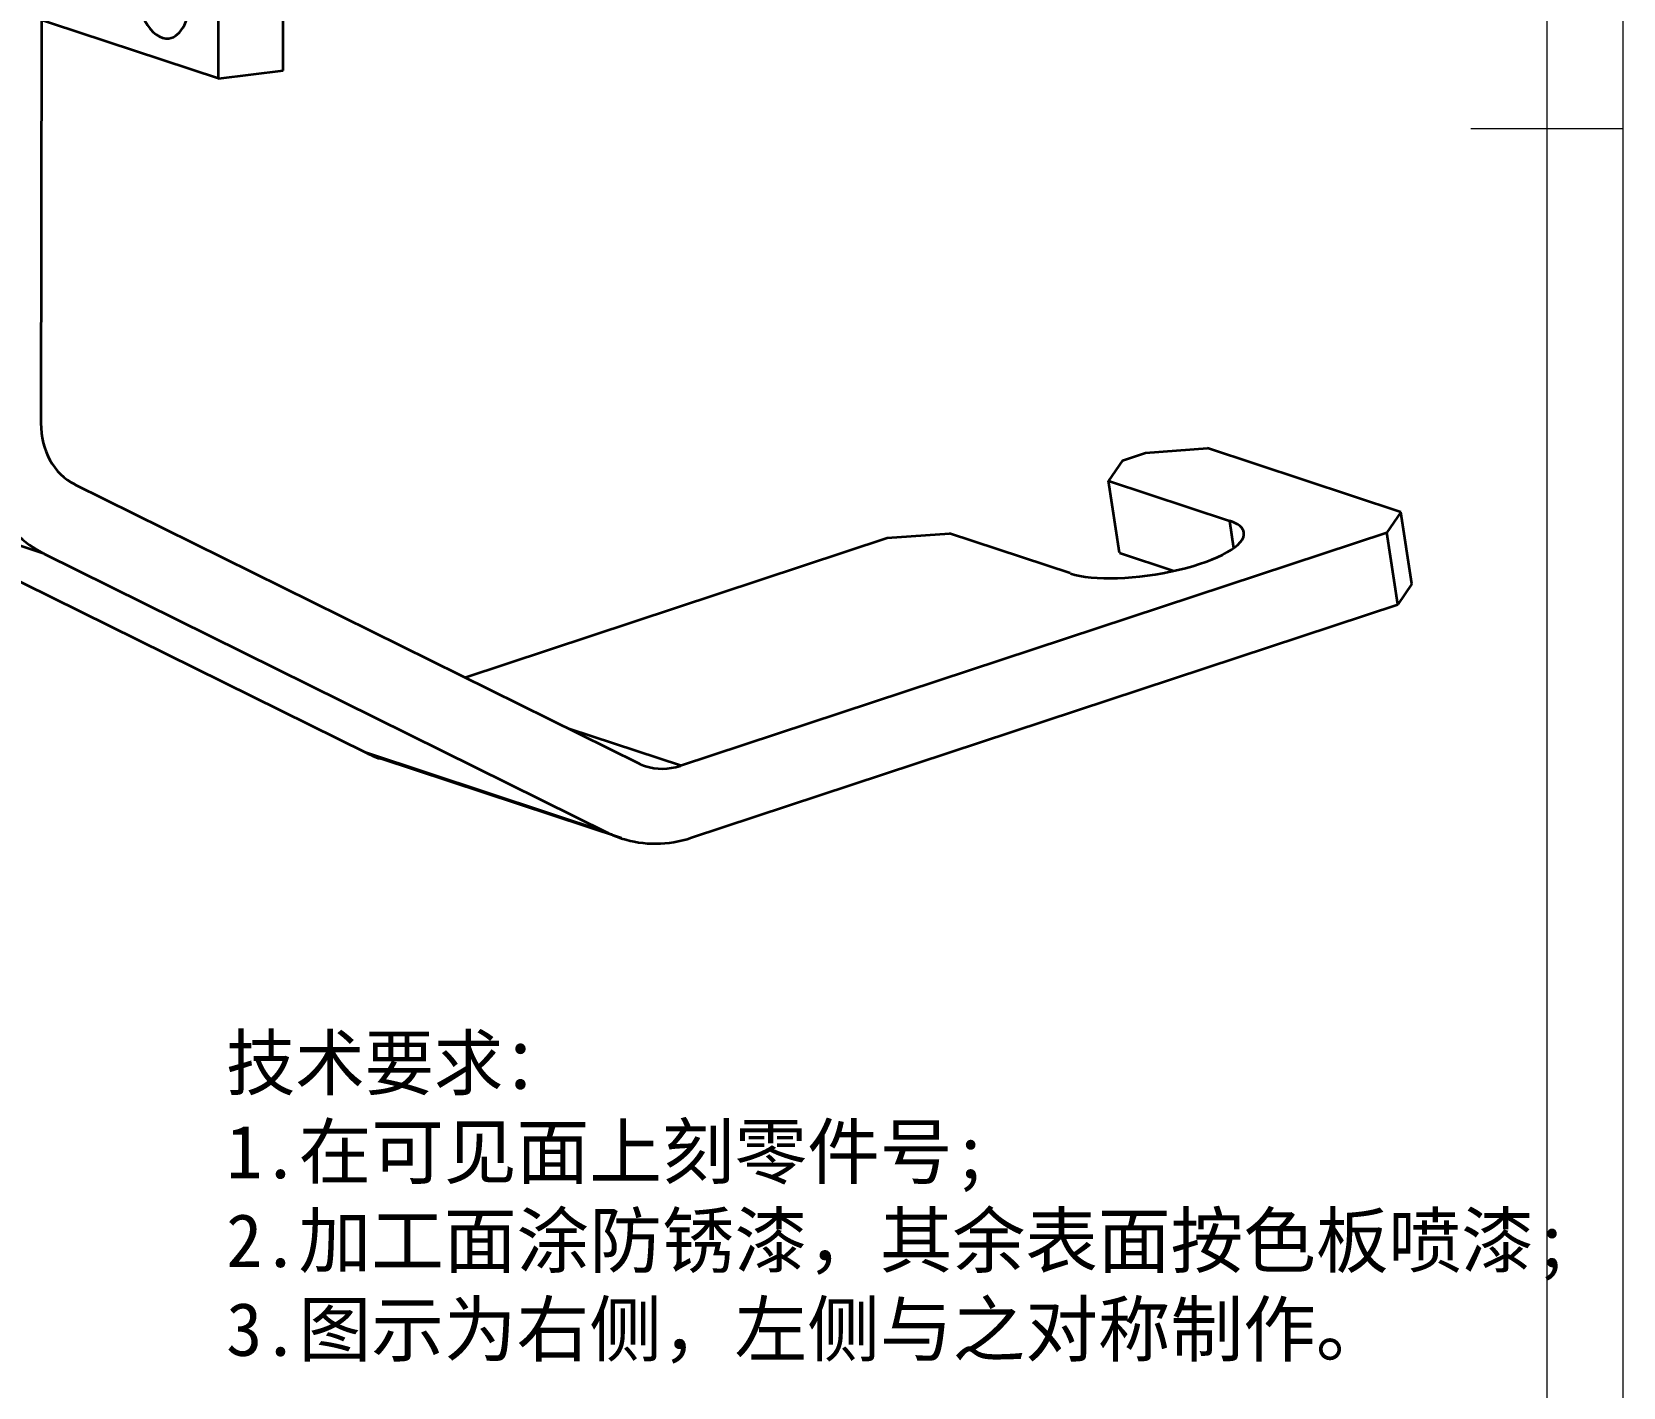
# Model space of a CAD drawing. Header units: millimetres. Extents: x -15766 to 80009, y -9701 to 15159.
# Drawn here: x -7819.9 to -7715.4, y 2904.3 to 2993.4 of the extents above; entities that cross this region are included whole.
import ezdxf

# ---------------------------------------------------------------- set-up
doc = ezdxf.new("R2010")
doc.units = ezdxf.units.MM
for name, color, linetype, lineweight in [('AM_VIS', 7, 'Continuous', 18), ('CDRAFT0', 7, 'Continuous', 18), ('title_frame', 7, 'Continuous', 18), ('word_dim', 9, 'Continuous', 18), ('粗实线层_1', 7, 'Continuous', 15)]:
    doc.layers.add(name, color=color, linetype=linetype, lineweight=lineweight)

# ---------------------------------------------------------------- blocks, each defined once
blk = doc.blocks.new('*X1577')
at = {"layer": 'CDRAFT0'}
blk.add_line((420, 0), (420, 297), dxfattribs=at)
at = {"layer": '粗实线层_1'}
for p, q in [((415, 5), (415, 292)), ((420, 148.5), (410, 148.5))]:
    blk.add_line(p, q, dxfattribs=at)
blk = doc.blocks.new('A$C6ABE01B5')
at = {"layer": 'AM_VIS', "color": 7, "lineweight": 35, "ltscale": 0.489374}
blk.add_line((-0.02, -19.57), (0, 0), dxfattribs=at)
at = {"layer": 'AM_VIS', "color": 7, "lineweight": 35, "ltscale": 0.48938}
blk.add_line((4.22, -19.04), (4.24, 0.54), dxfattribs=at)
at = {"layer": 'AM_VIS', "color": 7, "lineweight": 35, "ltscale": 0.417876}
for p, q in [((-0.02, -19.57), (-15.9, -14.34)), ((-11.48, -50.8), (-27.35, -45.56))]:
    blk.add_line(p, q, dxfattribs=at)
at = {"layer": 'AM_VIS', "color": 7, "lineweight": 35}
for p, q in [((-11.66, -15.74), (-11.69, -42.21)), ((-27.35, -45.56), (9.69, -63.89)), ((-9.46, -46.24), (27.58, -64.56)), ((16.17, -58.92), (43.91, -49.76)), ((30.32, -64.72), (76.74, -49.41)), ((-11.48, -50.8), (25.56, -69.13)), ((31.05, -69.45), (77.47, -54.13))]:
    blk.add_line(p, q, dxfattribs=at)
at = {"layer": 'AM_VIS', "color": 7, "lineweight": 35, "ltscale": 0.106902}
blk.add_line((-0.02, -19.57), (4.22, -19.04), dxfattribs=at)
at = {"layer": 'AM_VIS', "color": 7, "lineweight": 35, "ltscale": 0.102625}
for p, q in [((60.87, -44.17), (64.96, -43.87)), ((43.91, -49.76), (48, -49.46))]:
    blk.add_line(p, q, dxfattribs=at)
at = {"layer": 'AM_VIS', "color": 7, "lineweight": 35, "ltscale": 0.33432}
blk.add_line((77.66, -48.06), (64.96, -43.87), dxfattribs=at)
at = {"layer": 'AM_VIS', "color": 7, "lineweight": 35, "ltscale": 0.040868}
for p, q in [((59.37, -44.66), (58.45, -46.01)), ((77.66, -48.06), (76.74, -49.41)), ((78.39, -52.78), (77.47, -54.13))]:
    blk.add_line(p, q, dxfattribs=at)
at = {"layer": 'AM_VIS', "color": 7, "lineweight": 35, "ltscale": 0.03928}
blk.add_line((59.37, -44.66), (60.87, -44.17), dxfattribs=at)
at = {"layer": 'AM_VIS', "color": 7, "lineweight": 35, "ltscale": 0.119555}
for p, q in [((59.18, -50.74), (58.45, -46.01)), ((78.39, -52.78), (77.66, -48.06)), ((77.47, -54.13), (76.74, -49.41))]:
    blk.add_line(p, q, dxfattribs=at)
at = {"layer": 'AM_VIS', "color": 7, "lineweight": 35, "ltscale": 0.208963}
blk.add_line((58.45, -46.01), (66.39, -48.63), dxfattribs=at)
at = {"layer": 'AM_VIS', "color": 7, "lineweight": 35, "ltscale": 0.045253}
blk.add_line((66.39, -48.63), (66.67, -50.42), dxfattribs=at)
at = {"layer": 'AM_VIS', "color": 7, "lineweight": 35, "ltscale": 0.208961}
blk.add_line((55.94, -52.08), (48, -49.46), dxfattribs=at)
at = {"layer": 'AM_VIS', "color": 7, "lineweight": 35, "ltscale": 0.09384}
blk.add_line((59.18, -50.74), (62.75, -51.92), dxfattribs=at)
at = {"layer": 'AM_VIS', "color": 7, "lineweight": 35, "ltscale": 0.191276}
blk.add_line((30.32, -64.72), (23.06, -62.33), dxfattribs=at)
at = {"layer": 'AM_VIS', "color": 7, "lineweight": 35, "ltscale": 0.41783}
blk.add_line((25.56, -69.13), (9.69, -63.89), dxfattribs=at)
at = {"layer": 'AM_VIS', "color": 7, "lineweight": 35, "ltscale": 0.417878}
blk.add_line((26.46, -69.49), (10.59, -64.26), dxfattribs=at)
at = {"layer": 'AM_VIS', "color": 7, "lineweight": 35}
for centre, major_axis, ratio, start_param, end_param in [((-3.72, -13.46), (-0.44, 3.47), 0.518074, 1.328718, 3.141593), ((-3.72, -13.46), (-0.44, 3.47), 0.518074, 3.141593, 4.470311), ((-7.45, -41.67), (-3.13, -9.5), 0.830396, 5.08925, 6.166105), ((-7.45, -41.67), (-1.57, -4.75), 0.830396, 5.08925, 6.166105), ((61.17, -50.36), (6.18, 0.96), 0.2919, 0.000084, 0.519218), ((61.17, -50.36), (6.18, 0.96), 0.2919, 3.660811, 6.283269), ((13.72, -54.76), (-3.13, -9.5), 0.830396, 6.166105, 6.28312), ((29.59, -60), (-1.57, -4.75), 0.830396, 6.166105, 6.283184), ((29.59, -60), (-1.57, -4.75), 0.830396, 6.283184, 6.834601), ((29.59, -60), (-3.13, -9.5), 0.830396, 6.166105, 6.28312), ((29.59, -60), (-3.13, -9.5), 0.830396, 6.28312, 6.834601)]:
    blk.add_ellipse(centre, major_axis=major_axis, ratio=ratio, start_param=start_param, end_param=end_param, dxfattribs=at)

msp = doc.modelspace()

# ---------------------------------------------------------------- block references
at = {"layer": 'title_frame'}
msp.add_blockref('*X1577', (-8135.38828, 2838.48453), dxfattribs=at)
at = {"layer": 'word_dim', "color": 3, "true_color": 0x00ff00}
msp.add_blockref('A$C6ABE01B5', (-7807.65324, 3009.86013), dxfattribs=at)

# ---------------------------------------------------------------- texts
at = {"layer": 'word_dim', "linetype": 'Continuous', "ltscale": 4, "insert": (-7807.17701, 2927.35613), "char_height": 3.5, "width": 139.6035818, "attachment_point": 1}
msp.add_mtext('{\\C3;技术要求：\\P\\fNSimSun|b0|i0|c134|p49;1\\fSimSun|b0|i0|c134|p49;.在可见面上刻零件号;\\P2.加工面涂防锈漆，其余表面按色板喷漆;\\P\\fNSimSun|b0|i0|c134|p49;3.图示为右侧，左侧与之对称制作。}', dxfattribs=at)

doc.saveas('drawing.dxf')
